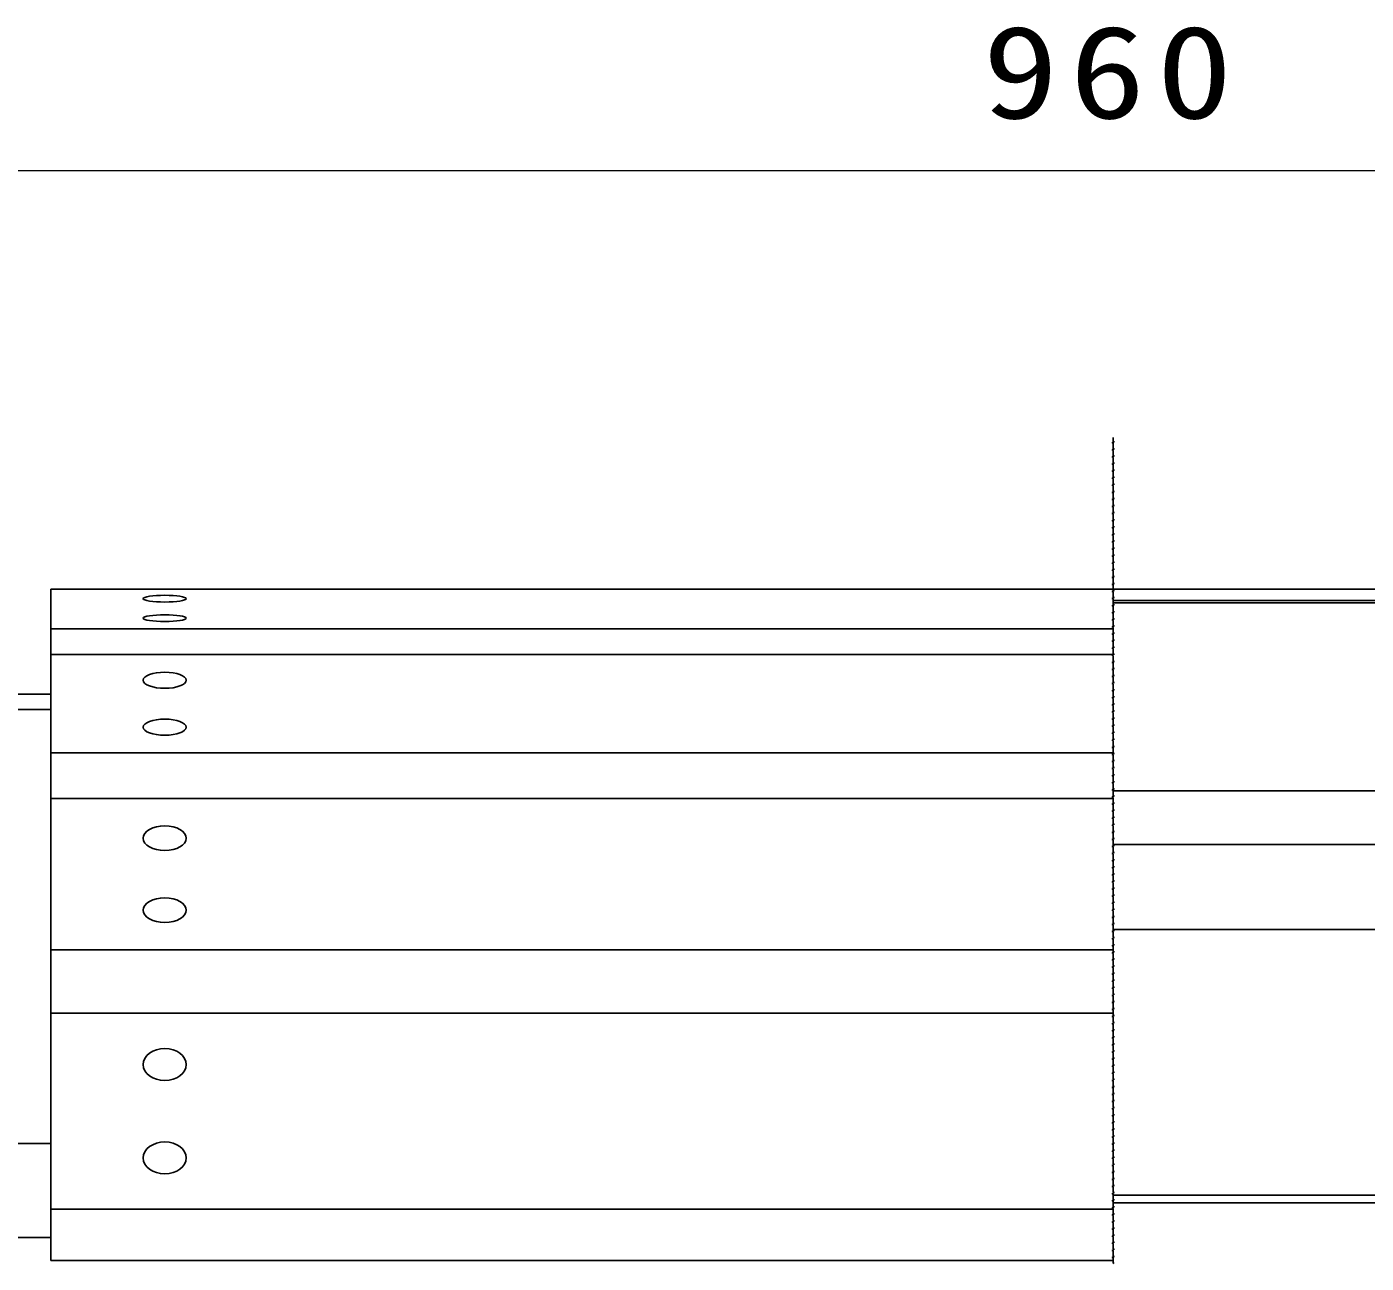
# Model space of a CAD drawing. Units: millimetres at full size, sheet at 1:20; details may follow other scales. Extents: x -7318 to 0, y -237 to 5140.
# Drawn here: x -1714 to -1185, y 2742 to 3230 of the extents above; entities that cross this region are included whole.
import ezdxf

# ---------------------------------------------------------------- set-up
doc = ezdxf.new("R2010")
doc.units = ezdxf.units.MM
doc.header["$LTSCALE"] = 20
doc.layers.add('layer1', color=7, linetype='Continuous', lineweight=25)
doc.styles.add('ＭＳ ゴシック', font='')
doc.styles.get('ＭＳ ゴシック').set_extended_font_data('MS Gothic')

msp = doc.modelspace()

# ---------------------------------------------------------------- linework, layer by layer
at = {"layer": 'layer1', "lineweight": 13}
msp.add_line((-1764.69, 3173.48), (-804.69, 3173.48), dxfattribs=at)
at = {"layer": 'layer1', "color": 140}
for p, q in [((-1704.69, 3007.98), (-864.69, 3007.98)), ((-1704.69, 2742.63), (-1704.69, 3007.98)), ((-1284.69, 3003.48), (-864.69, 3003.48)), ((-1284.69, 3002.53), (-864.69, 3002.53)), ((-1704.69, 2992.28), (-1284.69, 2992.28)), ((-1704.69, 2982.19), (-1284.69, 2982.19)), ((-1704.69, 2943.24), (-1284.69, 2943.24)), ((-1704.69, 2925.19), (-1284.69, 2925.19)), ((-1284.69, 2928.29), (-864.69, 2928.29)), ((-1284.69, 2907.07), (-864.69, 2907.07)), ((-1284.69, 2873.48), (-864.69, 2873.48)), ((-1704.69, 2865.46), (-1284.69, 2865.46)), ((-1704.69, 2840.37), (-1284.69, 2840.37)), ((-1284.69, 2768.48), (-864.69, 2768.48)), ((-1284.69, 2765.48), (-861.69, 2765.48)), ((-1704.69, 2762.87), (-1284.69, 2762.87)), ((-1704.69, 2742.63), (-1284.69, 2742.63))]:
    msp.add_line(p, q, dxfattribs=at)
at = {"layer": 'layer1', "color": 70}
for p, q in [((-1740.39, 2966.48), (-1704.69, 2966.48)), ((-1740.39, 2960.48), (-1704.69, 2960.48)), ((-1740.39, 2788.86), (-1704.69, 2788.86)), ((-1740.39, 2751.7), (-1704.69, 2751.7))]:
    msp.add_line(p, q, dxfattribs=at)
at = {"layer": 'layer1'}
msp.add_lwpolyline([(-1284.34, 2741.44), (-1284.69, 2741.64), (-1284.69, 2743.64), (-1285.03, 2743.84), (-1284.34, 2744.24), (-1284.69, 2744.44), (-1284.69, 2746.44), (-1285.03, 2746.64), (-1284.34, 2747.04), (-1284.69, 2747.24), (-1284.69, 2749.24), (-1285.03, 2749.44), (-1284.34, 2749.84), (-1284.69, 2750.04), (-1284.69, 2752.04), (-1285.03, 2752.24), (-1284.34, 2752.64), (-1284.69, 2752.84), (-1284.69, 2754.84), (-1285.03, 2755.04), (-1284.34, 2755.44), (-1284.69, 2755.64), (-1284.69, 2757.64), (-1285.03, 2757.84), (-1284.34, 2758.24), (-1284.69, 2758.44), (-1284.69, 2760.44), (-1285.03, 2760.64), (-1284.34, 2761.04), (-1284.69, 2761.24), (-1284.69, 2763.24), (-1285.03, 2763.44), (-1284.34, 2763.84), (-1284.69, 2764.04), (-1284.69, 2766.04), (-1285.03, 2766.24), (-1284.34, 2766.64), (-1284.69, 2766.84), (-1284.69, 2768.84), (-1285.03, 2769.04), (-1284.34, 2769.44), (-1284.69, 2769.64), (-1284.69, 2771.64), (-1285.03, 2771.84), (-1284.34, 2772.24), (-1284.69, 2772.44), (-1284.69, 2774.44), (-1285.03, 2774.64), (-1284.34, 2775.04), (-1284.69, 2775.24), (-1284.69, 2777.24), (-1285.03, 2777.44), (-1284.34, 2777.84), (-1284.69, 2778.04), (-1284.69, 2780.04), (-1285.03, 2780.24), (-1284.34, 2780.64), (-1284.69, 2780.84), (-1284.69, 2782.84), (-1285.03, 2783.04), (-1284.34, 2783.44), (-1284.69, 2783.64), (-1284.69, 2785.64), (-1285.03, 2785.84), (-1284.34, 2786.24), (-1284.69, 2786.44), (-1284.69, 2788.44), (-1285.03, 2788.64), (-1284.34, 2789.04), (-1284.69, 2789.24), (-1284.69, 2791.24), (-1285.03, 2791.44), (-1284.34, 2791.84), (-1284.69, 2792.04), (-1284.69, 2794.04), (-1285.03, 2794.24), (-1284.34, 2794.64), (-1284.69, 2794.84), (-1284.69, 2796.84), (-1285.03, 2797.04), (-1284.34, 2797.44), (-1284.69, 2797.64), (-1284.69, 2799.64), (-1285.03, 2799.84), (-1284.34, 2800.24), (-1284.69, 2800.44), (-1284.69, 2802.44), (-1285.03, 2802.64), (-1284.34, 2803.04), (-1284.69, 2803.24), (-1284.69, 2805.24), (-1285.03, 2805.44), (-1284.34, 2805.84), (-1284.69, 2806.04), (-1284.69, 2808.04), (-1285.03, 2808.24), (-1284.34, 2808.64), (-1284.69, 2808.84), (-1284.69, 2810.84), (-1285.03, 2811.04), (-1284.34, 2811.44), (-1284.69, 2811.64), (-1284.69, 2813.64), (-1285.03, 2813.84), (-1284.34, 2814.24), (-1284.69, 2814.44), (-1284.69, 2816.44), (-1285.03, 2816.64), (-1284.34, 2817.04), (-1284.69, 2817.24), (-1284.69, 2819.24), (-1285.03, 2819.44), (-1284.34, 2819.84), (-1284.69, 2820.04), (-1284.69, 2822.04), (-1285.03, 2822.24), (-1284.34, 2822.64), (-1284.69, 2822.84), (-1284.69, 2824.84), (-1285.03, 2825.04), (-1284.34, 2825.44), (-1284.69, 2825.64), (-1284.69, 2827.64), (-1285.03, 2827.84), (-1284.34, 2828.24), (-1284.69, 2828.44), (-1284.69, 2830.44), (-1285.03, 2830.64), (-1284.34, 2831.04), (-1284.69, 2831.24), (-1284.69, 2833.24), (-1285.03, 2833.44), (-1284.34, 2833.84), (-1284.69, 2834.04), (-1284.69, 2836.04), (-1285.03, 2836.24), (-1284.34, 2836.64), (-1284.69, 2836.84), (-1284.69, 2838.84), (-1285.03, 2839.04), (-1284.34, 2839.44), (-1284.69, 2839.64), (-1284.69, 2841.64), (-1285.03, 2841.84), (-1284.34, 2842.24), (-1284.69, 2842.44), (-1284.69, 2844.44), (-1285.03, 2844.64), (-1284.34, 2845.04), (-1284.69, 2845.24), (-1284.69, 2847.24), (-1285.03, 2847.44), (-1284.34, 2847.84), (-1284.69, 2848.04), (-1284.69, 2850.04), (-1285.03, 2850.24), (-1284.34, 2850.64), (-1284.69, 2850.84), (-1284.69, 2852.84), (-1285.03, 2853.04), (-1284.34, 2853.44), (-1284.69, 2853.64), (-1284.69, 2855.64), (-1285.03, 2855.84), (-1284.34, 2856.24), (-1284.69, 2856.44), (-1284.69, 2858.44), (-1285.03, 2858.64), (-1284.34, 2859.04), (-1284.69, 2859.24), (-1284.69, 2861.24), (-1285.03, 2861.44), (-1284.34, 2861.84), (-1284.69, 2862.04), (-1284.69, 2864.04), (-1285.03, 2864.24), (-1284.34, 2864.64), (-1284.69, 2864.84), (-1284.69, 2866.84), (-1285.03, 2867.04), (-1284.34, 2867.44), (-1284.69, 2867.64), (-1284.69, 2869.64), (-1285.03, 2869.84), (-1284.34, 2870.24), (-1284.69, 2870.44), (-1284.69, 2872.44), (-1285.03, 2872.64), (-1284.34, 2873.04), (-1284.69, 2873.24), (-1284.69, 2875.24), (-1285.03, 2875.44), (-1284.34, 2875.84), (-1284.69, 2876.04), (-1284.69, 2878.04), (-1285.03, 2878.24), (-1284.34, 2878.64), (-1284.69, 2878.84), (-1284.69, 2880.84), (-1285.03, 2881.04), (-1284.34, 2881.44), (-1284.69, 2881.64), (-1284.69, 2883.64), (-1285.03, 2883.84), (-1284.34, 2884.24), (-1284.69, 2884.44), (-1284.69, 2886.44), (-1285.03, 2886.64), (-1284.34, 2887.04), (-1284.69, 2887.24), (-1284.69, 2889.24), (-1285.03, 2889.44), (-1284.34, 2889.84), (-1284.69, 2890.04), (-1284.69, 2892.04), (-1285.03, 2892.24), (-1284.34, 2892.64), (-1284.69, 2892.84), (-1284.69, 2894.84), (-1285.03, 2895.04), (-1284.34, 2895.44), (-1284.69, 2895.64), (-1284.69, 2897.64), (-1285.03, 2897.84), (-1284.34, 2898.24), (-1284.69, 2898.44), (-1284.69, 2900.44), (-1285.03, 2900.64), (-1284.34, 2901.04), (-1284.69, 2901.24), (-1284.69, 2903.24), (-1285.03, 2903.44), (-1284.34, 2903.84), (-1284.69, 2904.04), (-1284.69, 2906.04), (-1285.03, 2906.24), (-1284.34, 2906.64), (-1284.69, 2906.84), (-1284.69, 2908.84), (-1285.03, 2909.04), (-1284.34, 2909.44), (-1284.69, 2909.64), (-1284.69, 2911.64), (-1285.03, 2911.84), (-1284.34, 2912.24), (-1284.69, 2912.44), (-1284.69, 2914.44), (-1285.03, 2914.64), (-1284.34, 2915.04), (-1284.69, 2915.24), (-1284.69, 2917.24), (-1285.03, 2917.44), (-1284.34, 2917.84), (-1284.69, 2918.04), (-1284.69, 2920.04), (-1285.03, 2920.24), (-1284.34, 2920.64), (-1284.69, 2920.84), (-1284.69, 2922.84), (-1285.03, 2923.04), (-1284.34, 2923.44), (-1284.69, 2923.64), (-1284.69, 2925.64), (-1285.03, 2925.84), (-1284.34, 2926.24), (-1284.69, 2926.44), (-1284.69, 2928.44), (-1285.03, 2928.64), (-1284.34, 2929.04), (-1284.69, 2929.24), (-1284.69, 2931.24), (-1285.03, 2931.44), (-1284.34, 2931.84), (-1284.69, 2932.04), (-1284.69, 2934.04), (-1285.03, 2934.24), (-1284.34, 2934.64), (-1284.69, 2934.84), (-1284.69, 2936.84), (-1285.03, 2937.04), (-1284.34, 2937.44), (-1284.69, 2937.64), (-1284.69, 2939.64), (-1285.03, 2939.84), (-1284.34, 2940.24), (-1284.69, 2940.44), (-1284.69, 2942.44), (-1285.03, 2942.64), (-1284.34, 2943.04), (-1284.69, 2943.24), (-1284.69, 2945.24), (-1285.03, 2945.44), (-1284.34, 2945.84), (-1284.69, 2946.04), (-1284.69, 2948.04), (-1285.03, 2948.24), (-1284.34, 2948.64), (-1284.69, 2948.84), (-1284.69, 2950.84), (-1285.03, 2951.04), (-1284.34, 2951.44), (-1284.69, 2951.64), (-1284.69, 2953.64), (-1285.03, 2953.84), (-1284.34, 2954.24), (-1284.69, 2954.44), (-1284.69, 2956.44), (-1285.03, 2956.64), (-1284.34, 2957.04), (-1284.69, 2957.24), (-1284.69, 2959.24), (-1285.03, 2959.44), (-1284.34, 2959.84), (-1284.69, 2960.04), (-1284.69, 2962.04), (-1285.03, 2962.24), (-1284.34, 2962.64), (-1284.69, 2962.84), (-1284.69, 2964.84), (-1285.03, 2965.04), (-1284.34, 2965.44), (-1284.69, 2965.64), (-1284.69, 2967.64), (-1285.03, 2967.84), (-1284.34, 2968.24), (-1284.69, 2968.44), (-1284.69, 2970.44), (-1285.03, 2970.64), (-1284.34, 2971.04), (-1284.69, 2971.24), (-1284.69, 2973.24), (-1285.03, 2973.44), (-1284.34, 2973.84), (-1284.69, 2974.04), (-1284.69, 2976.04), (-1285.03, 2976.24), (-1284.34, 2976.64), (-1284.69, 2976.84), (-1284.69, 2978.84), (-1285.03, 2979.04), (-1284.34, 2979.44), (-1284.69, 2979.64), (-1284.69, 2981.64), (-1285.03, 2981.84), (-1284.34, 2982.24), (-1284.69, 2982.44), (-1284.69, 2984.44), (-1285.03, 2984.64), (-1284.34, 2985.04), (-1284.69, 2985.24), (-1284.69, 2987.24), (-1285.03, 2987.44), (-1284.34, 2987.84), (-1284.69, 2988.04), (-1284.69, 2990.04), (-1285.03, 2990.24), (-1284.34, 2990.64), (-1284.69, 2990.84), (-1284.69, 2992.84), (-1285.03, 2993.04), (-1284.34, 2993.44), (-1284.69, 2993.64), (-1284.69, 2995.64), (-1285.03, 2995.84), (-1284.34, 2996.24), (-1284.69, 2996.44), (-1284.69, 2998.44), (-1285.03, 2998.64), (-1284.34, 2999.04), (-1284.69, 2999.24), (-1284.69, 3001.24), (-1285.03, 3001.44), (-1284.34, 3001.84), (-1284.69, 3002.04), (-1284.69, 3004.04), (-1285.03, 3004.24), (-1284.34, 3004.64), (-1284.69, 3004.84), (-1284.69, 3006.84), (-1285.03, 3007.04), (-1284.34, 3007.44), (-1284.69, 3007.64), (-1284.69, 3009.64), (-1285.03, 3009.84), (-1284.34, 3010.24), (-1284.69, 3010.44), (-1284.69, 3012.44), (-1285.03, 3012.64), (-1284.34, 3013.04), (-1284.69, 3013.24), (-1284.69, 3015.24), (-1285.03, 3015.44), (-1284.34, 3015.84), (-1284.69, 3016.04), (-1284.69, 3018.04), (-1285.03, 3018.24), (-1284.34, 3018.64), (-1284.69, 3018.84), (-1284.69, 3020.84), (-1285.03, 3021.04), (-1284.34, 3021.44), (-1284.69, 3021.64), (-1284.69, 3023.64), (-1285.03, 3023.84), (-1284.34, 3024.24), (-1284.69, 3024.44), (-1284.69, 3026.44), (-1285.03, 3026.64), (-1284.34, 3027.04), (-1284.69, 3027.24), (-1284.69, 3029.24), (-1285.03, 3029.44), (-1284.34, 3029.84), (-1284.69, 3030.04), (-1284.69, 3032.04), (-1285.03, 3032.24), (-1284.34, 3032.64), (-1284.69, 3032.84), (-1284.69, 3034.84), (-1285.03, 3035.04), (-1284.34, 3035.44), (-1284.69, 3035.64), (-1284.69, 3037.64), (-1285.03, 3037.84), (-1284.34, 3038.24), (-1284.69, 3038.44), (-1284.69, 3040.44), (-1285.03, 3040.64), (-1284.34, 3041.04), (-1284.69, 3041.24), (-1284.69, 3043.24), (-1285.03, 3043.44), (-1284.34, 3043.84), (-1284.69, 3044.04), (-1284.69, 3046.04), (-1285.03, 3046.24), (-1284.34, 3046.64), (-1284.69, 3046.84), (-1284.69, 3048.84), (-1285.03, 3049.04), (-1284.34, 3049.44), (-1284.69, 3049.64), (-1284.69, 3051.64), (-1285.03, 3051.84), (-1284.34, 3052.24), (-1284.69, 3052.44), (-1284.69, 3054.44), (-1285.03, 3054.64), (-1284.34, 3055.04), (-1284.69, 3055.24), (-1284.69, 3057.24), (-1285.03, 3057.44), (-1284.34, 3057.84), (-1284.69, 3058.04), (-1284.69, 3060.04), (-1285.03, 3060.24), (-1284.34, 3060.64), (-1284.69, 3060.84), (-1284.69, 3062.84), (-1285.03, 3063.04), (-1284.34, 3063.44), (-1284.69, 3063.64), (-1284.69, 3065.64), (-1285.03, 3065.84), (-1284.34, 3066.24), (-1284.69, 3066.44), (-1284.69, 3067.88)], dxfattribs=at)
for centre, ratio in [((-1659.69, 3004.24), 0.156434), ((-1659.69, 2996.52), 0.156434), ((-1659.69, 2971.99), 0.374607), ((-1659.69, 2953.44), 0.374607), ((-1659.69, 2909.55), 0.573576), ((-1659.69, 2881.11), 0.573576), ((-1659.69, 2820.07), 0.743145), ((-1659.69, 2783.17), 0.743145)]:
    msp.add_ellipse(centre, major_axis=(8.5, 0), ratio=ratio, dxfattribs=at)

# ---------------------------------------------------------------- texts
at = {"layer": 'layer1', "insert": (-1284.69, 3193.48), "char_height": 36.66, "attachment_point": 8, "style": 'ＭＳ ゴシック'}
msp.add_mtext('\\T1.15;\\W1.2;960', dxfattribs=at)

doc.saveas('drawing.dxf')
